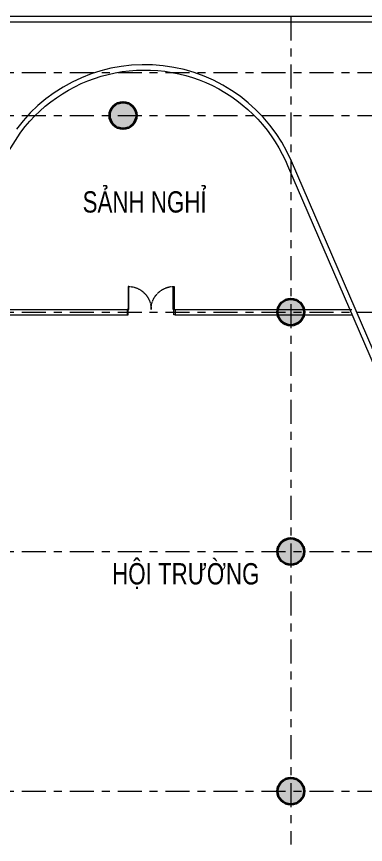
# Model space of a CAD drawing. Header units: millimetres. Extents: x 90964 to 877642, y 656808 to 1438307.
# Drawn here: x 389090 to 402190, y 931975 to 963076 of the extents above; entities that cross this region are included whole.
import ezdxf
from ezdxf.enums import TextEntityAlignment as Align

# ---------------------------------------------------------------- set-up
doc = ezdxf.new("R2010")
doc.units = ezdxf.units.MM
doc.header["$LTSCALE"] = 300
for name, pattern in [('CENTER', [3, 1.5, -0.5, 0.5, -0.5]), ('HIDDEN2', [0.1875, 0.125, -0.0625]), ('Overhead', [3.96875, 2.38125, -1.5875])]:
    doc.linetypes.add(name, pattern=pattern)
for name, color, linetype, lineweight in [('A-COT VACH', 2, 'Continuous', 35), ('A-CUA', 25, 'Continuous', 5), ('A-HATCH', 251, 'Continuous', 5), ('A-NET THAY', 125, 'Continuous', 18), ('A-TEXT', 9, 'Continuous', 18), ('A-TRUC', 250, 'CENTER', 5), ('A-WALL', 113, 'Continuous', 9), ('S-STRS-MBND', 31, 'Overhead', 9)]:
    doc.layers.add(name, color=color, linetype=linetype, lineweight=lineweight)
doc.styles.add('A1-arial', font='arial.ttf', dxfattribs={"width": 0.8})

# ---------------------------------------------------------------- blocks, each defined once
blk = doc.blocks.new('luoicotthapdoi')
at = {"layer": 'A-HATCH'}
h = blk.add_hatch(color=256, dxfattribs=at)
h.dxf.hatch_style = 1
edge = h.paths.add_edge_path()
edge.add_arc((386788, 970252), 500, 0, 360)
edge = h.paths.add_edge_path()
edge.add_arc((393088, 977636), 500, 0, 360)
edge = h.paths.add_edge_path()
edge.add_arc((399388, 970252), 500, 0, 360)
edge = h.paths.add_edge_path()
edge.add_arc((399388, 961252), 500, 0, 360)
edge = h.paths.add_edge_path()
edge.add_arc((399388, 952252), 500, 0, 360)
edge = h.paths.add_edge_path()
edge.add_arc((386788, 952252), 500, 0, 360)
edge = h.paths.add_edge_path()
edge.add_arc((386788, 961252), 500, 0, 360)
edge = h.paths.add_edge_path()
edge.add_arc((380088, 961252), 500, 0, 360)
edge = h.paths.add_edge_path()
edge.add_arc((367488, 961252), 500, 0, 360)
edge = h.paths.add_edge_path()
edge.add_arc((360788, 961252), 500, 0, 360)
edge = h.paths.add_edge_path()
edge.add_arc((360788, 952252), 500, 0, 360)
edge = h.paths.add_edge_path()
edge.add_arc((348188, 952252), 500, 0, 360)
edge = h.paths.add_edge_path()
edge.add_arc((348188, 961252), 500, 0, 360)
edge = h.paths.add_edge_path()
edge.add_arc((348188, 970252), 500, 0, 360)
edge = h.paths.add_edge_path()
edge.add_arc((354488, 977636), 500, 0, 360)
edge = h.paths.add_edge_path()
edge.add_arc((360788, 970252), 500, 0, 360)
at = {"layer": 'A-COT VACH'}
for centre in [(393088, 977636), (399388, 970252), (399388, 961252), (399388, 952252)]:
    blk.add_circle(centre, 500, dxfattribs=at)
at = {"layer": 'A-TRUC', "ltscale": 2}
for p, q in [((399388, 981352), (399388, 950252)), ((333488, 979252), (414088, 979252)), ((333488, 977636), (414088, 977636)), ((333488, 970252), (414088, 970252)), ((333488, 961252), (414088, 961252)), ((333488, 952252), (414088, 952252))]:
    blk.add_line(p, q, dxfattribs=at)
blk = doc.blocks.new('*U285')
for p, q in [((-2310, 1050), (-2350, 1050)), ((-2330, 100), (-2330, 1050)), ((-90, 1050), (-50, 1050)), ((-70, 100), (-70, 1050)), ((-2310, 100), (-2350, 100)), ((-90, 100), (-50, 100))]:
    blk.add_line(p, q)
for points in [[(-2350, 0), (-2310, 0), (-2310, 1150), (-2350, 1150)], [(-50, 0), (-90, 0), (-90, 1150), (-50, 1150)], [(0, -267), (-60, -267), (-60, -40), (-50, -40), (-50, 0), (0, 0)], [(-2400, -267), (-2340, -267), (-2340, -40), (-2350, -40), (-2350, 0), (-2400, 0)]]:
    blk.add_lwpolyline(points, close=True)
at = {"linetype": 'HIDDEN2'}
for centre, start, end in [((-2350, 0), 0, 90), ((-50, 0), 90, 180)]:
    blk.add_arc(centre, 1150, start, end, dxfattribs=at)

msp = doc.modelspace()

# ---------------------------------------------------------------- linework, layer by layer
at = {"layer": 'A-NET THAY'}
msp.add_circle((399387.6, 933976.3), 500, dxfattribs=at)
at = {"layer": 'A-WALL', "lineweight": 18}
for p, q in [((379807.7, 943985.3), (389225.6, 958698.7)), ((389225.6, 958698.7), (389250.3, 958731.9)), ((399184.9, 957663.9), (399261.3, 957486.9)), ((407576.1, 938719.6), (399412, 957645.1)), ((399261.3, 957486.9), (407392.5, 938640.3))]:
    msp.add_line(p, q, dxfattribs=at)
at = {"layer": 'A-WALL'}
for p, q in [((386687.5, 952076.3), (393241.6, 952076.3)), ((393241.6, 952076.3), (393241.6, 951876.3)), ((395041.6, 952076.3), (395041.6, 951876.3)), ((395041.6, 952076.3), (401681.9, 952076.3)), ((386887.5, 951876.3), (393241.6, 951876.3)), ((395041.6, 951876.3), (401681.9, 951876.3))]:
    msp.add_line(p, q, dxfattribs=at)
at = {"layer": 'A-WALL', "lineweight": 18, "flags": 128}
msp.add_lwpolyline([(389250.3, 958731.9), (389415, 958942.8), (389589.2, 959145.8), (389772.6, 959340.6), (389964.8, 959526.7), (390165.3, 959703.8), (390373.8, 959871.4), (390589.9, 960029.3), (390812.9, 960177), (391042.6, 960314.2), (391278.3, 960440.8), (391519.6, 960556.3), (391766, 960660.6), (392016.9, 960753.4), (392271.9, 960834.5), (392530.3, 960903.8), (392791.6, 960961.1), (393055.3, 961006.2), (393320.8, 961039.2), (393587.5, 961059.9), (393854.9, 961068.3), (394122.5, 961064.3), (394389.5, 961048), (394655.5, 961019.4), (394919.9, 960978.6), (395182.1, 960925.6), (395441.7, 960860.6), (395697.9, 960783.7), (395950.3, 960695), (396198.4, 960594.8), (396441.6, 960483.3), (396679.4, 960360.7), (396911.2, 960227.2), (397136.7, 960083.2), (397355.3, 959928.9), (397566.5, 959764.8), (397770, 959591), (397965.2, 959408.1), (398151.8, 959216.3), (398329.3, 959016.2), (398497.4, 958808.1), (398655.8, 958592.4), (398804, 958369.7), (398941.8, 958140.4), (399068.9, 957904.9), (399184.9, 957663.9)], dxfattribs=at)
at = {"layer": 'A-WALL', "lineweight": 18}
for centre, radius, start, end in [((393902.7, 955268.5), 6000, 23.33463, 143.33463), ((401883.3, 936263.7), 6200, 263.33463, 23.33463)]:
    msp.add_arc(centre, radius, start, end, dxfattribs=at)
at = {"layer": 'S-STRS-MBND', "linetype": 'Continuous'}
msp.add_line((414087.6, 963076.3), (333487.6, 963076.3), dxfattribs=at)
at = {"layer": 'S-STRS-MBND', "color": 250, "linetype": 'Continuous'}
msp.add_lwpolyline([(341213.3, 932176.3), (333687.6, 932176.3), (333687.6, 962876.3), (413887.6, 962876.3), (413887.6, 932176.3), (406361.9, 932176.3)], dxfattribs=at)

# ---------------------------------------------------------------- block references
at = {"layer": 'A-COT VACH'}
msp.add_blockref('luoicotthapdoi', (0, -18276), dxfattribs=at)
at = {"layer": 'A-CUA', "extrusion": (0, 0, -1), "xscale": 0.7500000000000011, "yscale": 0.7500000000000011, "zscale": -0.7500000000000011}
msp.add_blockref('*U285', (-393241.6, 952076.3), dxfattribs=at)

# ---------------------------------------------------------------- texts
at = {"layer": 'A-TEXT', "style": 'A1-arial', "width": 0.75}
for s, p in [('SẢNH NGHỈ', (393899, 955713)), ('HỘI TRƯỜNG', (395444.8, 941743.3))]:
    msp.add_text(s, height=800, dxfattribs=at).set_placement(p, align=Align.CENTER)

doc.saveas('drawing.dxf')
